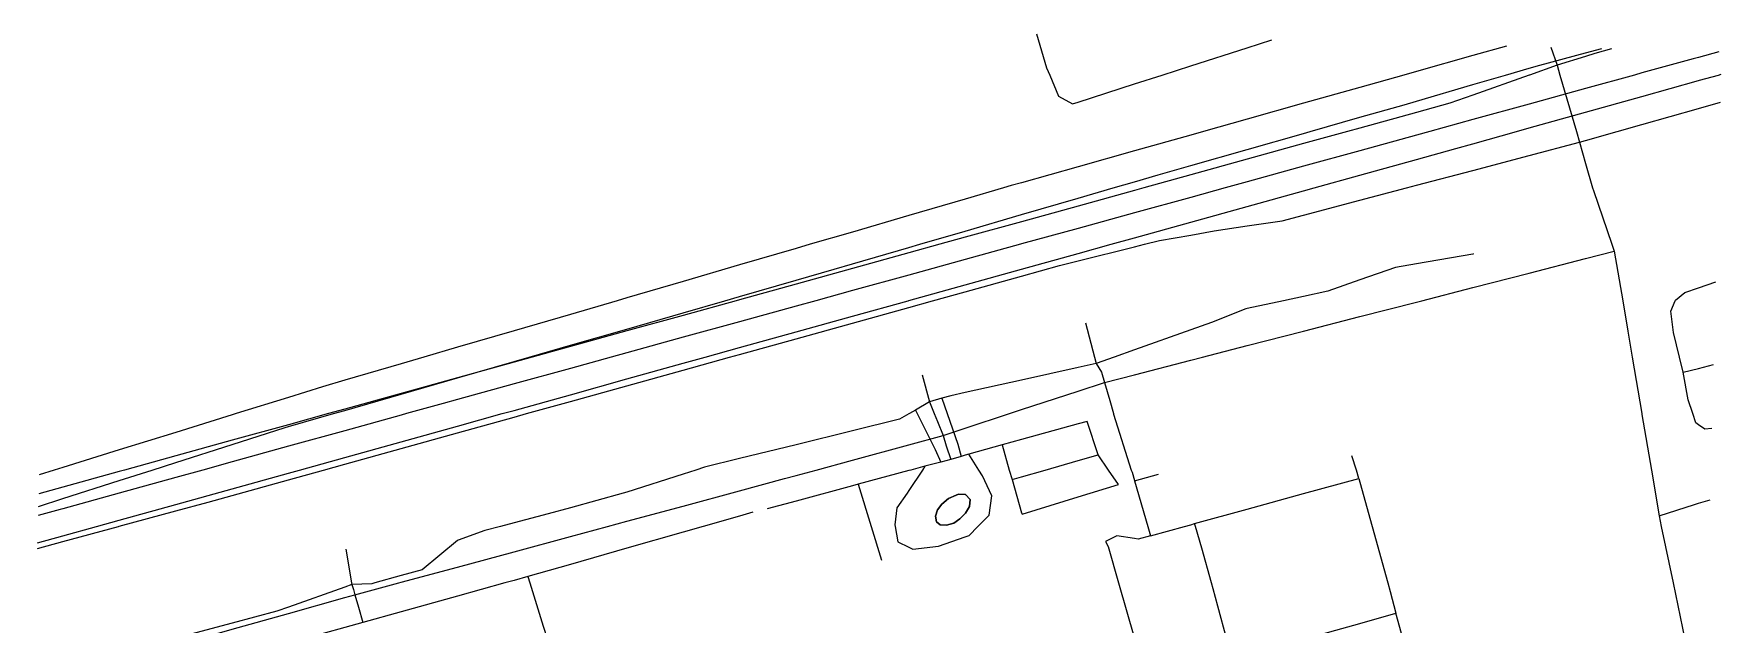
# Model space of a CAD drawing. Header units: millimetres. Extents: x 2 to 912, y 3 to 922.
# Drawn here: x 14 to 912, y 608 to 922 of the extents above; entities that cross this region are included whole.
import ezdxf

# ---------------------------------------------------------------- set-up
doc = ezdxf.new("R2010")
doc.units = ezdxf.units.MM

msp = doc.modelspace()

# ---------------------------------------------------------------- linework, layer by layer
at = {"layer": 'major_roads'}
for points in [[(897.2009, 908.5975, 3.1753), (870, 901.103, 3.062), (865.9969, 900, 3.0426), (840, 892.8372, 2.8788), (810, 884.5714, 2.7105), (780, 876.3056, 2.586), (757.1143, 870, 2.8431), (750, 868.0398, 2.9278), (720, 859.774, 3.4798), (690, 851.5083, 3.7233), (660, 843.2425, 3.4998), (648.2317, 840, 3.3379), (630, 834.9767, 3.0969), (600, 826.7109, 2.9168), (570, 818.4451, 2.972), (540, 810.1793, 3.2023), (539.3491, 810, 3.2078), (510, 801.9136, 3.4777), (480, 793.6478, 3.8244), (450, 785.382, 4.3521), (430.4665, 780, 4.7129), (420, 777.1162, 4.9083), (390, 768.8504, 5.2576), (360, 760.5846, 5.252), (330, 752.3189, 5.1273), (321.5839, 750, 5.1348), (300, 744.0531, 5.0824), (270, 735.7873, 5.2626), (240, 727.5215, 5.6357), (232.2397, 725.3833, 5.7379), (212.7985, 720, 6.0258), (210, 719.2251, 6.0594), (180, 710.918, 6.1189), (150, 702.6109, 5.8953), (120, 694.3037, 5.4516), (104.4576, 690, 5.1984), (90, 685.9966, 4.8934), (60, 677.6895, 4.5827), (30, 669.3824, 4.6456), (28.5039, 668.9681, 4.6606), (16.8854, 665.8908, 4.7841)], [(853.8338, 913.9115, 2.6955), (844.9436, 911.3619, 2.659), (840, 909.848, 2.6386), (824.8285, 905.2018, 2.6166), (810.1149, 900, 2.582), (810, 899.9594, 2.5816), (780, 889.3533, 2.476), (767.8537, 885.0592, 2.5912), (750, 880.1199, 2.7727), (720, 871.8203, 3.378), (713.4205, 870, 3.4779), (690, 863.5206, 3.7344), (660, 855.221, 3.5791), (630, 846.9214, 3.1828), (604.9819, 840, 2.9387), (600, 838.6217, 2.904), (570, 830.3221, 2.8904), (540, 822.0225, 3.091), (510, 813.7229, 3.3444), (496.5433, 810, 3.485), (480, 805.4232, 3.671), (450, 797.1236, 4.1447), (420, 788.824, 4.6599), (390, 780.5244, 5.0514), (388.1046, 780, 5.054), (360, 772.2247, 5.0378), (330, 763.9251, 4.9815), (300, 755.6255, 5.0397), (279.666, 750, 5.1922), (270, 747.3259, 5.249), (240, 739.0262, 5.5589), (210, 730.7266, 5.9198), (180, 722.427, 6.0561), (171.2274, 720, 6.0183), (150, 714.1273, 5.8523), (120, 705.8277, 5.4729), (90, 697.5281, 4.9726), (62.7888, 690, 4.7563), (60, 689.2285, 4.7249), (30, 680.9288, 4.718), (17.1874, 677.3842, 4.8314)], [(821.5596, 914.7584, 2.477), (824.8285, 905.2018, 2.6166), (826.3463, 900, 2.6947), (835.0995, 870, 3.1094), (836.768, 864.2816, 3.1381), (840, 853.0417, 3.1887), (843.7501, 840, 3.2506), (844.1435, 838.632, 3.2416), (854.013, 810, 3.0497), (855.2759, 806.3362, 3.0073), (859.7404, 780, 2.6376), (862.477, 763.8567, 2.5548), (864.8246, 750, 2.4704), (869.9072, 720, 2.8723), (870, 719.4524, 2.8868), (874.9899, 690, 3.6978), (879.1152, 665.6507, 4.4127), (880.2945, 660, 4.5811), (886.5555, 630, 5.0372), (892.8165, 600, 4.8918), (898.5722, 572.4213, 4.4844), (899.1075, 570, 4.4508), (900, 565.9638, 4.3553), (903.049, 552.1742, 3.9973)], [(910.9685, 912.4123, 3.1333), (900, 909.3731, 3.187), (897.2009, 908.5975, 3.1753)], [(900.5759, 897.2365, 3.3939), (910.7407, 900, 3.3524), (912.1709, 900.3888, 3.3456)], [(16.5019, 651.2988, 4.6211), (30, 655.0496, 4.5023), (47.8151, 660, 4.4549), (60, 663.3859, 4.4065), (90, 671.7222, 4.6195), (120, 680.0585, 5.2093), (150, 688.3949, 5.9054), (155.7764, 690, 5.9866), (180, 696.7312, 6.1548), (210, 705.0675, 6.0352), (240, 713.4038, 5.6734), (263.7377, 720, 5.3657), (270, 721.7401, 5.2792), (300, 730.0765, 5.0896), (330, 738.4128, 5.1912), (360, 746.7491, 5.4599), (371.6991, 750, 5.5001), (390, 755.0854, 5.4957), (420, 763.4217, 5.1597), (450, 771.7581, 4.5717), (479.6604, 780, 4.0073), (480, 780.0944, 4.0011), (510, 788.4307, 3.6367), (540, 796.767, 3.382), (570, 805.1033, 3.0948), (587.6217, 810, 2.9741), (600, 813.4397, 2.9311), (630, 821.776, 3.0353), (660, 830.1123, 3.3652), (690, 838.4486, 3.6962), (695.583, 840, 3.6965), (720, 846.7849, 3.5759), (750, 855.1213, 3.0677), (770.9024, 860.9296, 2.8049), (780, 863.4768, 2.6958), (803.2983, 870, 2.7894), (810, 871.8764, 2.8168), (840, 880.276, 3.0353), (870, 888.6756, 3.2372), (900, 897.0753, 3.3963), (900.5759, 897.2365, 3.3939)], [(16.4224, 648.2723, 4.5727), (30, 651.9589, 4.4495), (59.6149, 660, 4.3676), (60, 660.1046, 4.3661), (90, 668.2503, 4.5529), (107.2546, 672.9353, 4.872), (120, 676.4762, 5.1248), (150, 684.8109, 5.8228), (168.6778, 690, 6.0853), (180, 693.1456, 6.1639), (210, 701.4802, 6.029), (240, 709.8149, 5.6666), (270, 718.1496, 5.2671), (276.6606, 720, 5.2398), (300, 726.4842, 5.0915), (330, 734.8189, 5.202), (360, 743.1535, 5.4745), (384.6434, 750, 5.5592), (390, 751.4882, 5.5579), (420, 759.8229, 5.2258), (450, 768.1575, 4.6261), (480, 776.4922, 4.0369), (492.6261, 780, 3.8903), (510, 784.8268, 3.6792), (540, 793.1615, 3.4305), (560.1042, 798.7469, 3.237), (570, 801.2057, 3.1462), (600, 808.6596, 2.944), (605.3946, 810, 2.943), (613.3304, 811.9718, 2.958), (630, 814.9572, 3.0035), (642.4129, 817.1802, 3.098), (660, 819.7988, 3.2471), (678.5305, 822.5578, 3.4329), (690, 825.582, 3.5603), (720, 833.4924, 3.5921), (744.6802, 840, 3.3014), (750, 841.4027, 3.2163), (780, 849.3131, 2.8188), (810, 857.2234, 2.8888), (836.768, 864.2816, 3.1381), (840, 865.2009, 3.1706), (856.8714, 870, 3.3494), (870, 873.7345, 3.4427), (900, 882.2681, 3.6185), (911.784, 885.62, 3.5682)], [(897.9136, 671.7618, 4.293), (900, 672.3454, 4.2818), (906.2428, 674.0915, 4.229)], [(879.1152, 665.6507, 4.4127), (897.9136, 671.7618, 4.293)]]:
    msp.add_polyline3d(points, dxfattribs=at)
at = {"layer": 'minor_roads'}
for points in [[(547.9358, 921.9383, 3.9754), (553.3206, 903.8662, 3.5666), (554.9412, 900, 3.4795), (559.6713, 888.7159, 3.2982), (567.1383, 884.7346, 3.2361), (570, 885.651, 3.2541), (600, 895.2582, 3.4557), (614.8073, 900, 3.5765), (630, 904.8653, 3.6869), (660, 914.4724, 3.7179), (673.061, 918.655, 3.528)], [(584.1519, 736.6284, 3.6157), (600, 740.703, 3.4238), (630, 748.4162, 2.8884), (636.16, 750, 2.8068), (660, 756.1294, 2.5599), (690, 763.8426, 2.693), (720, 771.5558, 3.0584), (750, 779.269, 3.1372), (752.8431, 780, 3.1136), (780, 786.9822, 2.8802), (810, 794.6954, 2.7003), (840, 802.4086, 2.8271), (855.2759, 806.3362, 3.0073)], [(891.8987, 741.9637, 2.5604), (889.9438, 750, 2.4827), (886.7686, 763.0528, 2.6272), (885.395, 774.3986, 2.7461), (887.6002, 780, 2.8258), (887.7471, 780.3732, 2.8342), (892.751, 784.353, 2.9555), (900, 786.8345, 3.0711), (909.2794, 790.011, 3.1378)], [(573.9683, 768.2277, 3.5081), (578.7031, 750, 3.6371), (579.5926, 746.5755, 3.6366), (582.4961, 741.9832, 3.6171), (584.1519, 736.6284, 3.6157), (586.8832, 726.8932, 3.6191), (588.7966, 720, 3.6239), (588.8597, 719.7727, 3.6231), (598.3422, 690, 3.5423), (598.7265, 688.7933, 3.5396), (600, 684.4392, 3.5314), (600.0451, 684.285, 3.5307), (607.1399, 660, 3.4692), (608.5855, 655.0517, 3.4684), (626.5565, 660, 3.3221), (630, 660.9482, 3.2904), (631.994, 661.4972, 3.2684), (660, 669.1994, 2.9174), (690, 677.45, 2.6935), (719.4636, 685.5531, 2.7601), (720, 683.6115, 2.7848), (726.5224, 660, 3.1187), (734.8096, 630, 3.4942), (736.0811, 625.397, 3.5507), (739.0895, 613.906, 3.6861)], [(907.2394, 712.1352, 2.9962), (903.3761, 711.733, 3.0099), (900, 714.066, 2.9306), (898.5636, 715.0586, 2.9022), (896.966, 720, 2.7436), (894.621, 727.2529, 2.6901), (891.8987, 741.9637, 2.5604), (900, 744.0154, 2.5398), (908.1284, 746.0741, 2.5236)], [(185.3498, 623.6728, 4.2049), (208.7614, 630, 4.5506), (210, 630.3347, 4.566), (240, 638.4425, 4.3347), (270, 646.5503, 4.0329), (300, 654.6581, 3.85), (319.766, 660, 3.9977), (330, 662.7658, 4.0708), (360, 670.8736, 4.6018), (390, 678.9814, 5.1659), (413.8937, 685.4389, 5.2718), (420, 687.1013, 5.2912), (430.647, 690, 5.2166), (450, 695.2689, 4.9583), (480, 703.4365, 4.2275), (498.2112, 708.3946, 3.9966), (510, 712.2675, 3.8564), (533.5369, 720, 3.8465), (540, 722.1233, 3.8328), (570, 731.9791, 3.7819), (584.1519, 736.6284, 3.6157)], [(487.0362, 740.7034, 4.2079), (490.9927, 726.3298, 4.1533), (493.5415, 720, 4.1179), (495.2421, 715.7766, 4.0744), (498.2112, 708.3946, 3.9966), (499.8727, 702.8077, 3.9444), (502.3244, 695.6468, 3.8713)], [(574.7848, 715.8728, 3.7497), (570, 714.5463, 3.7891), (540, 706.2293, 3.7522), (529.6081, 703.3483, 3.7595), (511.8493, 698.4104, 3.7717), (510, 697.8767, 3.7728), (507.8313, 697.2509, 3.8005), (502.3406, 695.6464, 3.871), (496.9356, 694.2349, 3.9423), (488.5312, 692.0279, 4.0548), (481.0459, 690, 4.1564), (480, 689.7166, 4.1665), (453.0689, 682.4205, 4.6746), (450, 681.5907, 4.7272), (420, 673.4794, 4.9329), (404.6238, 669.322, 4.845)], [(529.6081, 703.3483, 3.7595), (533.4616, 690, 3.6737), (534.9137, 684.9702, 3.6325), (540, 667.3347, 3.5001), (540.2114, 666.6016, 3.4957), (570, 675.7526, 3.6316), (591.454, 682.3432, 3.5682), (586.2267, 690, 3.6089), (580.6956, 698.102, 3.6567), (574.7848, 715.8728, 3.7497)], [(488.5312, 692.0279, 4.0548), (487.1859, 690, 4.0654), (480, 679.1678, 3.9638), (479.0342, 677.712, 3.9582), (473.5353, 669.9505, 3.9252), (472.5217, 660.853, 3.7577), (472.682, 660, 3.7369), (474.2216, 651.8052, 3.5466), (480, 649.0037, 3.3975), (482.1923, 647.9408, 3.3717), (495.8591, 649.5076, 3.3527), (510, 654.52, 3.3618), (512.0814, 655.2577, 3.3739), (516.7602, 660, 3.4298), (522.7705, 666.0918, 3.4882), (524.2015, 676.3317, 3.5768), (519.1118, 686.938, 3.6783), (517.1734, 690, 3.7108), (511.8493, 698.4104, 3.7717)], [(534.9137, 684.9702, 3.6325), (540, 686.4291, 3.6338), (552.4493, 690, 3.6751), (570, 695.0341, 3.7167), (580.6956, 698.102, 3.6567)], [(719.4636, 685.5531, 2.7601), (718.0529, 690, 2.7026), (715.6761, 697.4923, 2.6683)], [(453.0689, 682.4205, 4.6746), (459.9776, 660, 3.9821), (465.4989, 642.0822, 3.4819)], [(600.0451, 684.285, 3.5307), (612.8043, 687.8753, 3.3604)], [(396.9571, 667.5421, 4.8023), (390, 665.5554, 4.7482), (370.5462, 660, 4.3782), (360, 656.9884, 4.1667), (330, 648.4213, 3.642), (300, 639.8543, 3.427), (277.3769, 633.3939, 3.5687), (270, 631.3469, 3.6194), (265.1459, 630, 3.6639), (240, 623.0224, 3.8816), (210, 614.6979, 3.9804), (189.5256, 609.0166, 3.6487), (180, 606.3772, 3.4882), (156.9848, 600, 2.9839), (150, 598.0646, 2.8727), (129.0937, 592.2718, 2.6716), (124.7515, 591.0651, 2.6335), (120, 589.7478, 2.5932), (90, 581.4302, 2.5851), (67.97, 575.3223, 2.6852), (60, 573.0552, 2.7133), (49.2593, 570, 2.7669), (30, 564.5216, 2.9548), (16.3664, 560.6435, 3.1157)], [(180.5059, 648.0061, 5.1356), (183.4784, 630, 4.4477), (183.6299, 629.0825, 4.4119), (184.5244, 626.4735, 4.3122), (185.3498, 623.6728, 4.2049), (187.2019, 617.0484, 3.9521), (189.5256, 609.0166, 3.6487)], [(590.6398, 654.9922, 3.5331), (584.6615, 652.0332, 3.5347), (586.0108, 649.3099, 3.5324)], [(586.0108, 649.3099, 3.5324), (591.5459, 630, 3.5296), (600, 600.5068, 3.6318), (600.1453, 600, 3.633), (606.9178, 576.3733, 3.7229)], [(601.9127, 653.3108, 3.5156), (600, 653.5961, 3.5279), (590.6398, 654.9922, 3.5331)], [(608.5855, 655.0517, 3.4684), (601.9127, 653.3108, 3.5156)], [(641.8459, 626.863, 3.435), (640.9821, 630, 3.4206), (635.9129, 648.4105, 3.3175)], [(277.3769, 633.3939, 3.5687), (278.4225, 630, 3.46), (285.492, 607.0547, 2.8823), (287.7432, 600, 2.7121), (292.0107, 586.6263, 2.5544)], [(14.495, 574.9237, 3.1858), (20.5807, 576.9488, 3.1552), (30, 579.696, 3.0977), (60, 588.4456, 2.961), (68.8508, 591.027, 2.9156), (90, 596.9535, 2.7839), (100.8718, 600, 2.7948), (120, 605.3602, 2.9084), (150, 613.7669, 3.4226), (180, 622.1736, 4.1204), (185.3498, 623.6728, 4.2049)], [(543.412, 587.6652, 3.4287), (548.4333, 570, 3.608), (552.391, 556.0766, 3.7383), (570, 561.6574, 3.7687), (596.3228, 570, 3.7709), (600, 571.1654, 3.7712), (610.5823, 574.5193, 3.718), (630, 581.2266, 3.6317), (659.4088, 591.3849, 3.605), (660, 591.552, 3.6046), (689.8893, 600, 3.7003), (690, 600.0313, 3.7004), (720, 608.5105, 3.7114), (739.0895, 613.906, 3.6861)], [(650.5651, 595.2069, 3.5953), (649.2451, 600, 3.5832), (644.3961, 617.607, 3.481)], [(787.2809, 402.0354, 3.2478), (780, 402.762, 3.0295), (776.0334, 403.1579, 2.9247), (771.6658, 420, 3.0743), (763.8859, 450, 3.4014), (761.6787, 458.5112, 3.4713), (769.5079, 480, 3.8574), (773.4469, 490.8114, 3.942), (768.0746, 510, 4.0058), (759.6754, 540, 4.1307), (756.7212, 550.5518, 4.1189), (751.3087, 570, 4.0997), (750, 574.7023, 4.0646), (742.9596, 600, 3.841), (739.0895, 613.906, 3.6861)]]:
    msp.add_polyline3d(points, dxfattribs=at)
at = {"layer": 'paths'}
for points in [[(780.2943, 804.9063, 2.9079), (780, 804.8554, 2.9092), (750, 799.6726, 3.1806), (738.8798, 797.7514, 3.2373), (720, 791.101, 3.2703), (702.9018, 785.0782, 3.0868), (690, 782.3011, 2.9516), (679.3092, 780, 2.8582), (660, 775.8438, 2.722), (659.2607, 775.6846, 2.7244), (641.0613, 768.405, 2.7944)], [(641.0669, 768.4099, 2.7944), (630, 764.4791, 2.8748), (600, 753.8238, 3.3525), (589.2342, 750, 3.5117), (579.5926, 746.5755, 3.6366), (570, 744.4479, 3.7534), (540, 737.7941, 3.8424), (510, 731.1403, 3.9087), (502.2824, 729.4286, 4.0077), (497.5886, 728.1319, 4.068), (490.9927, 726.3298, 4.1533)], [(497.5886, 728.1319, 4.068), (500.4211, 720, 4.0273), (506.0807, 703.7516, 3.862), (507.8313, 697.2509, 3.8005)], [(490.9927, 726.3298, 4.1533), (483.5656, 721.842, 4.2494), (480.3068, 720, 4.2921), (480, 719.8266, 4.2954), (474.9731, 716.9853, 4.4076), (450, 710.8386, 5.005), (420, 703.4545, 5.5097), (390, 696.0705, 5.5671), (371.3674, 691.4844, 5.3236), (366.7075, 690, 5.2558), (360, 687.8633, 5.118), (330, 678.3068, 4.4963), (328.1271, 677.7101, 4.4771), (300, 669.9658, 4.2458), (288.0664, 666.68, 4.3162), (270, 661.8963, 4.44), (262.8386, 660, 4.5363), (254.5116, 657.7951, 4.6335), (240.2714, 652.7505, 4.7548), (240, 652.5267, 4.7532), (221.1456, 636.9854, 4.593), (210, 633.9008, 4.6761), (195.905, 630, 4.4983), (194.3032, 629.5567, 4.4745), (183.6299, 629.0825, 4.4119)], [(483.5656, 721.842, 4.2494), (484.4881, 720, 4.237), (494.08, 700.8492, 4.0165), (496.9356, 694.2349, 3.9423)], [(635.9129, 648.4105, 3.3175), (632.4423, 660, 3.2738), (631.994, 661.4972, 3.2684)], [(183.6299, 629.0825, 4.4119), (180, 627.7919, 4.3452), (150, 617.1263, 3.5481), (143.8119, 614.9263, 3.411), (120, 608.606, 3.0072), (90, 600.6432, 2.8388), (87.5767, 600, 2.8491), (78.4955, 597.5896, 2.9133)], [(644.3961, 617.607, 3.481), (641.8459, 626.863, 3.435)]]:
    msp.add_polyline3d(points, dxfattribs=at)
at = {"layer": 'railways'}
for points in [[(17.0114, 670.6885, 4.8037), (30, 674.8353, 4.6798), (60, 684.4133, 4.6655), (77.4985, 690, 4.8719), (90, 693.9913, 4.9715), (120, 703.5694, 5.4687), (148.2449, 712.587, 5.8362), (150, 713.0927, 5.8562), (173.972, 720, 6.0426), (180, 721.7369, 6.0675), (210, 730.3811, 5.9243), (240, 739.0252, 5.5589), (270, 747.6694, 5.2486), (278.0886, 750, 5.2009), (300, 756.3135, 5.0349), (330, 764.9577, 4.9685), (360, 773.6018, 5.0124), (382.2051, 780, 5.0206), (390, 782.246, 5.0075), (420, 790.8902, 4.6142), (440.3529, 796.7546, 4.2583), (450, 799.5674, 4.1015), (480, 808.3146, 3.6333), (485.7804, 810, 3.5672), (510, 817.0617, 3.3103), (540, 825.8089, 3.0554), (570, 834.556, 2.8613), (588.6711, 840, 2.8728), (600, 843.3032, 2.9235), (612.553, 846.9633, 3.0456), (630, 851.929, 3.228), (660, 860.4676, 3.6138), (690, 869.0062, 3.7395), (693.4918, 870, 3.7013), (720, 877.5447, 3.2959), (743.5201, 884.239, 2.8223), (750, 886.1319, 2.6932), (780, 894.8951, 2.4293), (797.4759, 900, 2.4998), (810, 903.6584, 2.542), (815.7187, 905.3289, 2.5591), (840, 911.757, 2.6093), (848.6522, 914.0475, 2.6487)], [(797.8473, 915.3806, 2.3667), (780, 910.3544, 2.3241), (750, 901.9058, 2.4945), (743.2327, 900, 2.6145), (720, 893.4572, 3.0676), (690, 885.0085, 3.6236), (660, 876.5599, 3.6908), (636.7067, 870, 3.4551), (630, 868.1113, 3.3742), (600, 859.6626, 3.0271), (570, 851.214, 2.8819), (540, 842.7654, 2.9286), (534.5001, 841.2165, 2.9525), (530.3329, 840, 2.9718), (510, 834.0645, 3.1369), (480, 825.3069, 3.4358), (450, 816.5494, 3.8211), (427.5641, 810, 4.122), (420, 807.7919, 4.24), (390, 799.0344, 4.5793), (360, 790.2769, 4.6473), (330, 781.5194, 4.7535), (324.7953, 780, 4.795), (300, 772.7618, 4.9191), (270, 764.0043, 5.1728), (240, 755.2468, 5.4453), (222.0264, 750, 5.594), (210, 746.4893, 5.7126), (180, 737.7318, 5.8053), (168.0982, 734.2574, 5.7299), (150, 728.6443, 5.6475), (122.1283, 720, 5.5225), (120, 719.3399, 5.4978), (90, 710.0355, 4.9765), (60, 700.7311, 4.7242), (30, 691.4267, 4.7691), (25.3999, 690, 4.8153), (17.4541, 687.5357, 4.874)]]:
    msp.add_polyline3d(points, dxfattribs=at)
at = {"layer": 'water'}
for points in [[(505.0952, 676.6469, 3.6451), (501.1114, 674.9471, 3.6663), (497.544, 671.8877, 3.6604), (495.2709, 668.9338, 3.6386), (494.202, 665.4183, 3.5952), (494.6473, 662.3931, 3.5473), (496.6073, 660.7977, 3.512), (499.9549, 660.7099, 3.491), (503.9216, 661.7592, 3.48), (507.1524, 663.9903, 3.4842), (510, 666.9218, 3.4941), (510.139, 667.0649, 3.4956), (512.2904, 670.6079, 3.5307), (512.5817, 674.3299, 3.5672), (510.0692, 677.0187, 3.596), (510, 677.0205, 3.5961), (506.399, 677.115, 3.6363), (505.0952, 676.6469, 3.6451)], [(494.202, 665.4183, 3.5952), (495.2709, 668.9338, 3.6386), (497.544, 671.8877, 3.6604), (501.1114, 674.9471, 3.6663), (505.0952, 676.6469, 3.6451), (506.399, 677.115, 3.6363), (510, 677.0205, 3.5961), (510.0692, 677.0187, 3.596), (512.5817, 674.3299, 3.5672), (512.2904, 670.6079, 3.5307), (510.139, 667.0649, 3.4956), (510, 666.9218, 3.4941), (507.1524, 663.9903, 3.4842), (503.9216, 661.7592, 3.48), (499.9549, 660.7099, 3.491), (496.6073, 660.7977, 3.512), (494.6473, 662.3931, 3.5473), (494.202, 665.4183, 3.5952)]]:
    msp.add_polyline3d(points, dxfattribs=at)

doc.saveas('drawing.dxf')
